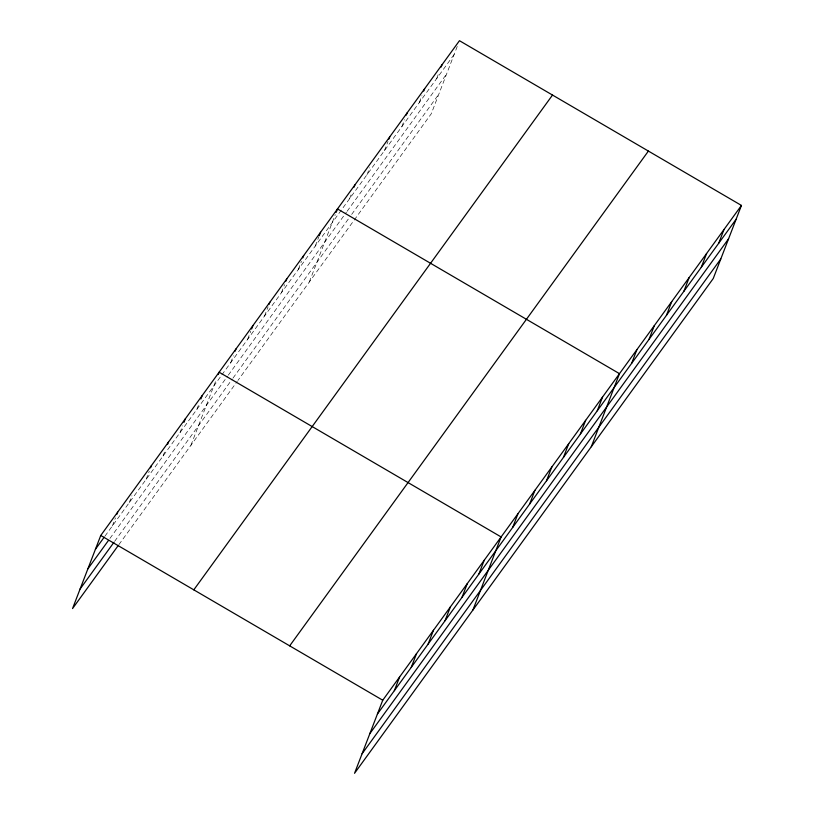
<?xml version="1.0" encoding="UTF-8"?>
<svg xmlns="http://www.w3.org/2000/svg" width="814" height="814" viewBox="0 0 814 814"><rect width="100%" height="100%" fill="white"/><g stroke="black" fill="none" stroke-linecap="round" stroke-linejoin="round"><path stroke-width="0.61" stroke-dasharray="4.07 3.05" d="M112.332 525.966L115.446 517.908M129.243 502.645L131.909 495.736M146.154 479.314L149.257 471.265M163.065 455.993L165.283 450.234M179.975 432.661L182.641 425.763M196.886 409.34L199.104 403.581M190.924 445.289L216.463 379.11M230.708 362.688L233.374 355.779M247.619 339.357L250.722 331.308M264.53 316.036L268.081 306.827M281.441 292.714L284.544 284.656M298.351 269.383L301.455 261.335M315.262 246.062L318.813 236.854M309.3 282L335.276 214.682M349.593 198.697L351.811 192.949M367.012 174.664L369.678 167.765M384.442 150.641L387.993 141.433M401.862 126.608L404.527 119.699M419.281 102.574L421.947 95.665M436.711 78.541L438.929 72.782M457.244 46.449L431.257 113.777L237.983 380.382M104.986 536.111L221.154 375.875M221.886 374.857L454.131 54.507M109.931 538.43L227.574 376.16M228.307 375.142L346.398 212.251M347.13 211.253L446.581 74.064M114.652 541.341L232.295 379.07M233.028 378.062L350.244 216.382M351.689 214.377L438.807 94.221M118.875 544.668L237.25 381.39"/><path stroke-width="1.22" d="M741.452 205.433L382.743 700.223L354.538 773.3L713.247 278.52L741.452 205.433L459.462 40.7L100.753 535.48L72.548 608.567L118.132 545.685M116.768 514.458L117.664 512.159M150.59 467.806L151.485 465.506M167.501 444.485L168.396 442.185M183.974 422.313L185.307 418.854M200.885 398.982L202.218 395.533M218.233 374.511L219.129 372.202L501.109 536.945L472.914 610.022M235.144 351.18L236.029 348.88M251.618 329.009L252.94 325.559M268.966 304.528L269.851 302.228M285.877 281.206L286.762 278.907M302.788 257.875L303.673 255.576M319.251 235.704L320.584 232.255M336.162 212.383L337.495 208.923L619.485 373.667L591.29 446.744M354.029 187.2L354.924 184.89M388.878 139.133L389.764 136.833M406.298 115.1L407.193 112.8M423.728 91.066L424.613 88.767M441.147 67.033L442.033 64.733M394.322 690.699L399.654 676.892M411.233 667.378L416.565 653.571M428.144 644.047L433.475 630.25M445.055 620.726L450.386 606.918M461.965 597.405L467.297 583.597M478.876 574.074L484.208 560.266M512.698 527.421L518.019 513.614M529.609 504.1L534.93 490.293M546.52 480.769L551.841 466.961M563.43 457.448L568.752 443.64M580.341 434.127L585.663 420.319M597.252 410.795L602.574 396.988M631.583 363.441L636.914 349.633M649.002 339.407L654.334 325.6M666.432 315.374L671.754 301.567M683.852 291.341L689.183 277.533M701.271 267.307L706.603 253.5M718.701 243.274L724.022 229.467M95.421 549.287L104.243 537.118M87.871 568.854L108.466 540.455M80.098 589L113.919 542.348M193.803 589.845L552.513 95.065M289.682 645.858L648.392 151.078M377.411 714.031L736.121 219.241M369.861 733.587L728.571 238.807M362.088 753.744L720.797 258.954M100.753 535.48L382.743 700.223"/></g></svg>
